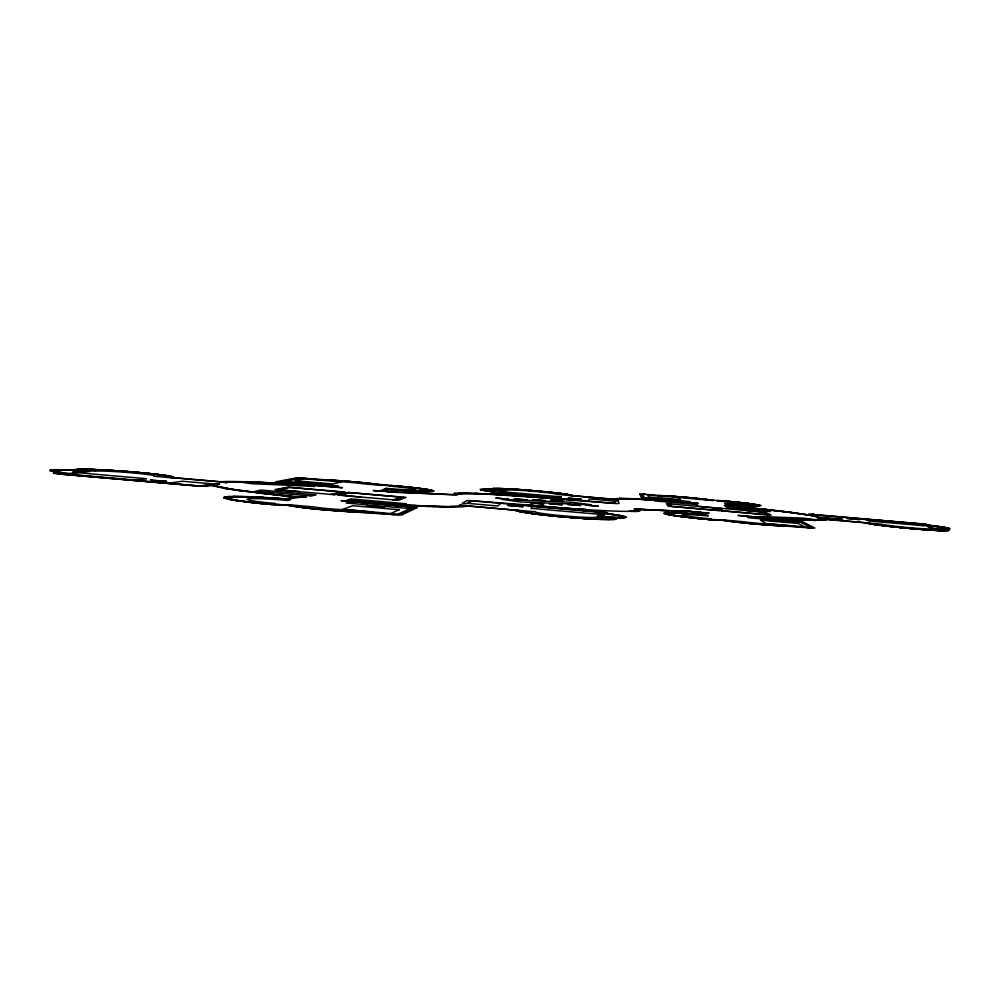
<?xml version="1.0" encoding="UTF-8"?>
<svg xmlns="http://www.w3.org/2000/svg" width="1000" height="1000" viewBox="0 0 1000 1000"><rect width="100%" height="100%" fill="white"/><g stroke="black" fill="none" stroke-linecap="round" stroke-linejoin="round"><path stroke-width="1.5" d="M588.688 501.112L589.075 498.9L614.087 501.075L614.375 503.35L562.388 499.438A90.438 4.263 4.9 0 0 478.638 493.713L464.462 493M690.95 502.587L689.862 501.55L643.512 497.525L644.013 498.512L698.337 503.4L674.2 501.262A108.275 4.625 5.1 0 0 611.812 499.05L556.763 494.4A24.55 1.037 4.9 0 0 533.25 491.325A24.55 1.037 4.9 0 0 507.887 490.15L493.2 488.762M491.262 488.825L493.35 488.438M480.812 489.6L487.575 489.3M417.325 507.512L402.062 514.8M415.188 507.337L399.775 514.587L393.225 514.3M494.55 489.038L494.6 489A37.912 1.613 4.9 0 1 531.9 490.65A37.912 1.613 4.9 0 1 569.963 495.387M500.95 503.3L497.7 505.988L468.162 503.413L472.337 500.812L607.413 512.663M505.375 491.112L506.312 490.425A32.6 1.412 4.9 0 0 483.038 489.787A32.6 1.412 4.9 0 0 502.95 492.812L504.038 492.1A16.675 0.725 4.9 0 1 498.925 491.188M494.925 492.812L495.75 492.163A34.825 1.512 4.9 0 1 499.162 489.837L501.112 489.7L491.287 488.837M172.7 477.575L170.863 476.525M289.15 483.888L287.512 483.913M373.537 503.2A129.2 6.662 4.6 0 0 412.5 505.387L454.288 506.962L433.837 506.675M616.325 519.175L604.212 517.125L608.237 517.5L614.688 518.675L596.112 517.05A30.488 1.613 4.9 0 1 565.125 516A30.488 1.613 4.9 0 1 535.388 511.763L516.862 510.15A49.125 2.6 4.9 0 0 564.75 517L568.062 517.388M826.787 519.587L825.863 519.837M405.737 497.438L398.55 500.288L396.3 500.2M403.787 497.262L396.525 500.112L337.262 495L348.762 492.375M392.925 499.913L401.625 497.175L350.175 492.7L341.55 495.213L360.863 497.113M172.7 477.575L173.512 477.8M767.125 509.862L793.525 512.762L790.562 512.312M388.812 489.45L383.888 491.075L394.137 492.1M668.312 510.763L634.012 509.025L668.363 510.737M392.7 485.763L388.975 485.763M391.15 485.55L389.513 485.737M285.663 505.062L303.188 507.65M278.025 481.938L282.6 482.512M276.163 481.775L283 482.55M784.55 518.862L815.5 520.45L799.525 519.5A121.762 5.175 5.1 0 1 797.163 519.412L784.55 518.862A106.587 4.562 5.1 0 1 764.237 517.675L738.062 515.425L799.6 521.025M339.237 495.125L348.5 492.45L405.737 497.413M616.312 519.175L614.625 519.462M343.625 492.025L334.188 494.688L275 489.575L288.762 487.15M330.525 494.475L341.4 491.925L290.05 487.463L279.363 489.8L299.188 491.525L298.525 491.688M625.45 517.425L621.8 515.85M239.775 490.775L262.838 493.175L223.787 488.25L239.762 490.775M279.212 504.637L273.238 504.712M811.025 527.762L808.462 527.663M271.725 504.438L275.5 503.462A34.487 2 4.4 0 1 247.525 498.975A34.487 2 4.4 0 1 287.262 500.412L290.7 499.525A55.575 3.225 4.4 0 0 226.663 497.212A55.575 3.225 4.4 0 0 271.725 504.438L265.663 504.025M661.012 498.5L672.763 499.55L661 498.525M334.188 486.95L338.188 485.938L283.188 481.15M285.175 498.938L293.55 496.825L260.062 493.188M625.45 517.425L623.2 517.663M224.7 496.95L223.575 497.413L223.988 497.987M277 489.7L288.425 487.212L345.562 492.163L333.9 494.762M493.2 488.762L505.012 488.762M639.788 494.062L645.65 494.475M808.812 514.25L919.938 523.787M86.137 470.588L82.562 470.588M313.962 485.45A129.175 6.65 4.6 0 0 289.137 483.888L246.788 481.688L267.8 482.938A149.887 7.8 4.6 0 1 271.225 483.088L287.188 483.9M276.175 481.775L296.5 477.863L303.225 478.312M224.725 496.95L228.025 496.587M401.912 514.837L394.562 514.675M949.55 528.825L947.738 527.913M76.5 469.688L80.075 469.438M205.938 486.325L211.9 485.55M53.425 471.488L61.188 472.675L53.412 473.162L57.975 473.875L199.237 486.037L215.662 483.638L219.662 483.988L213.825 485.112A129.2 6.662 4.6 0 0 227.275 488.212L228.175 488.375M825.85 519.837L824.15 520.05M477.812 493.688L465.062 493.812A106.325 5.025 4.9 0 0 463.775 493.875L463 493.925A106.175 5.025 4.9 0 0 461.962 494.012L458.5 494.012A90.438 4.263 4.9 0 0 457.312 494.963L394.387 492.125M458.837 493.95L455.288 493.612L453.663 494.65L395.225 492.163M564.062 508.3L572.95 508.8L524.338 504.712L543.325 506.6M626.888 498.512L619.3 498.413L647.175 499.712L635.4 498.825M168.125 483.325L182.288 481.225L212.4 483.85M719.262 510.625L668.4 506.2M55.812 473.237L59.625 473.913M949.35 528.862L947.575 528.938M205.9 486.337L199.412 486.062M613.675 499.162L618.075 499.75M201.8 485.962L198.4 485.887M610.413 498.875L619.913 498.537M793.425 512.775L811.075 515.312L808.85 514.275M713.375 519.5L722.825 520.4M666.488 503.625L714.287 507.788L717.625 510.462M78.875 469.8L79.225 469.762A46.875 2.288 4.3 0 1 133.675 472.188A46.875 2.288 4.3 0 1 170.538 477.475L220.525 481.875A131.237 6.763 4.6 0 1 313.562 485.337L342.55 487.738L278.375 482.088L298.125 478.038L302.538 478.263M468.525 506.225L462.75 506.613M80.288 470.438C94.2 470.462 65.65 469.812 77.55 469.275M454.462 493.3L459.45 493.038M430.55 491.337L432.337 490.9L428.988 489.862M432.275 491.5L434.113 491.05L432.113 490.288M614.587 519.462L612.288 519.6M824.137 520.05L814.875 520.288M720.088 500.875L717.763 500.675L718.662 500.725M82.05 470.625L78.213 470.438M432.25 491.5L431.35 491.562M430.538 491.337L420.712 491.337M947.9 530.737L949.05 530.075M647 499.738L648.125 499.712A106.587 4.562 5.1 0 1 674.85 501.375M700.7 512.375L694.788 511.987M228.062 496.575L229.587 496.5M929.137 525.288L927.9 525.212A34.862 1.438 5.4 0 1 938.213 528.612L947.575 528.938M499.162 489.825L496.962 489.712M812.588 527.962L799.613 521.025M947.875 530.737L945.413 530.788M623.2 517.663L607.712 517.337M431.312 491.562L428.212 491.613M493.375 488.438L494.275 488.413M462.738 506.613L453.688 506.788M229.638 496.5L233.35 496.413M658.487 495.788L658.525 495.788A29.225 1.125 5.1 0 1 684.925 497.337A29.225 1.125 5.1 0 1 713 500.513L674.6 497.175M77.588 469.275L78.963 469.237M700.713 512.375L709.163 513.062L703.812 512.75L706.112 514.95L700 514.388M233.35 496.662L225.85 497.688L236.312 500.412M612.25 519.6L608.212 519.637M80.087 469.438L92.45 469.562M667.712 512.75L663.688 513.212L665.225 514M233.363 496.662L246 496.775M459.462 493.038L464.45 493M79 469.237L79.75 469.225M494.3 488.413L497.262 488.413M731.688 506.163L767.188 509.55M812.562 527.962L808.1 527.625M79.787 469.225L81.438 469.212M226.788 481.525L219.188 481.675L174.55 477.788L173.212 476.75M233.4 496.413L234.412 496.413M318.012 479.862L318.075 479.862A34.725 1.575 4.6 0 1 353.2 481.887A34.725 1.575 4.6 0 1 382.238 485.45L363.4 483.812A17.763 0.812 4.6 0 0 336.863 481.512M226.812 481.525L240.075 481.625M450.213 506.375L450.6 506.375A129.2 6.662 4.6 0 0 464.263 505.875L459.487 505.062L518.875 510.55A47.088 2.487 4.9 0 0 567.1 517.087A47.088 2.487 4.9 0 0 612.663 518.5L612.663 518.5M668.388 512.737L669.75 512.737M792.075 526.425L791.25 526.163L814.862 528.075L801.737 521.275M234.462 496.413L235.525 496.413M943.838 530.612L948.2 529.825M81.487 469.212L83.312 469.225M427.463 491.613L428.175 491.613M235.588 496.413L237.887 496.425M622.762 498.85L622.5 498.85A106.587 4.562 5.1 0 0 613.85 499.15M731.6 506.163L724.3 505.525L729.05 505.825L726.663 504.075L731.825 504.562M58.825 469.725L50 470.4L53.412 471.488M81.85 470.625L81.925 470.637A43.412 2.15 4.2 0 0 61.388 472.688M58.837 469.725L70.7 470.062M426.662 491.6L427.413 491.613M371.9 512.725L392.25 514.225M608.162 519.637L600.55 519.462M943.825 530.612L942.588 530.588M83.362 469.225L85.35 469.25M750.863 505.737L759.562 505.513A36.562 1.425 5.1 0 1 725.5 503.963L724.587 503.325A22.7 0.875 5.1 0 0 745.7 504.275A22.7 0.875 5.1 0 0 721.688 501.3L720.825 500.712A36.562 1.425 5.1 0 1 759.525 505.487L748.587 503.587M669.788 512.737L670.512 512.75M426.613 491.6L424.938 491.575M237.95 496.425L241.75 496.488M670.55 512.75L671.312 512.75M944.75 530.775L939.613 530.513M756.338 506.025L760.863 505.538M85.412 469.25L86.438 469.263M497.3 488.413L501.15 488.512M671.363 512.762L673.037 512.8M86.487 469.263L87.55 469.288M240.1 481.625L246.9 481.788M658.162 495.45L663.512 495.75M942.575 530.588L941.175 530.562M424.012 491.55L424.888 491.575M241.8 496.488L245.975 496.6M787.2 526.175L808.2 527.825M87.613 469.288L89.9 469.35M787.188 526.175L748.525 523.4M487.575 489.3L490.85 489.412M423.05 491.525L423.963 491.55M755.675 506.012L751.213 505.838M475.087 493.363L570.363 499.625M673.088 512.8L673.95 512.825M423 491.525L419.938 491.425M626.912 498.512L635.388 498.825M89.963 469.35L91.125 469.387M246.025 496.775L248.812 496.863M433.775 506.675L428.988 506.512M91.188 469.387L93.663 469.6M420.688 491.337L418.675 491.262M686.737 511.15L689.887 511.325M246.025 496.613L248.975 496.712M690.075 511.512L668.15 510.662M674 512.825L674.912 512.85M427.75 506.475L428.95 506.512M92.425 469.438L94.9 469.65M93.675 469.475L97.475 469.75M501.2 488.512L507.875 488.9M248.837 496.863L250.263 496.912M674.963 512.85L676.925 512.925M427.7 506.475L414.062 505.462M397.675 492.5L392.625 492.15A129.2 6.662 4.6 0 0 383.825 491.262L375.962 490.825M521.45 504.95L527.025 505.163M249.025 496.712L251.75 496.975M597.9 519.212L614.675 518.763A49.125 2.6 4.9 0 1 564.75 517L563.013 516.962M600.487 519.462L594.05 519.038M95 469.525L100.15 469.862M417.612 491.225L419.888 491.425M939.6 530.513L937.9 530.438M940.975 530.688L937.312 530.525M490.863 489.412L496.012 489.663M416.525 491.175L418.775 491.375M250.575 496.775L253.275 497.038M596.65 519.163L597.888 519.212M70.7 470.062L78.2 470.438M676.975 512.925L680.2 513.075M252.1 496.838L254.812 497.1M97.737 469.65L101.525 469.938M750.85 505.737L748.375 505.613M415.387 491.125L417.625 491.337M681.375 513.25L665.512 513.387L668.363 514.462M416.5 505.85L400.55 505.075M394.375 514.663L350.55 511.788M414.237 491.062L416.45 491.275M564.462 499.6L562.962 499.487M253.762 496.912L257.975 497.25M937.887 530.438L931.963 530.125M595.275 519.237L596.575 519.3M663.512 495.75L674.137 496.4M504.9 488.663L506.9 488.85M100.575 469.775L104.35 470.075M751.162 505.838L745.625 505.462M255.387 496.987L259.587 497.337M595.2 519.237L591.312 518.9M413.05 491.012L415.25 491.225M606.85 517.288L606.237 517.688L607.325 517.85M102.075 469.85L103.5 469.925M644.938 499.375L667.725 500.75M411.838 490.95L414.012 491.163M200.012 486.1L211.775 484.963A131.237 6.763 4.6 0 0 295.6 496.9L287.225 499.162L282.013 498.688L285.663 499.1M680.263 513.075L682.487 513.3M937.262 530.513L935.25 530.413M258.675 497.15L266.25 497.713M593.787 519.163L589.9 518.825M506.925 488.762L509.925 489.012M103.55 469.925L107.238 470.238M412.788 491.1L408.05 490.737M681.413 513.138L683.612 513.362M259.613 497.337L262.887 497.512M507.975 488.825L514.263 489.275M330.538 480.15L303.962 478.375M105 470.012L108.713 470.312M748.475 505.7L744.663 505.412M411.5 491.025L405.412 490.575M786.762 519.263L772.175 518.387M398.062 504.938L400.513 505.075M398.025 504.938L383.1 504.062L410.625 506.463M509.938 489.012L513.15 489.2M330.55 480.15L333.2 480.312M759.275 508.762L757.962 508.738L771.475 510.025M287.525 483.587L305.6 484.7L282.25 482.675M682.588 513.2L684.775 513.425M934.175 530.35L935.2 530.413M300.963 497.163L285.725 499.237M588.462 518.737L590.913 519.012M350.538 511.775L314.3 508.913M108.05 470.175L114.75 470.688M80.55 470.45L82.35 470.575M683.8 513.275L685.962 513.5M262.913 497.512L264.562 497.612M589.462 518.925L587 518.65M333.212 480.312L334.288 480.375M109.6 470.275L120.925 471.112M814.275 514.612L812.05 514.55L817.938 517.25L811.5 515.65A106.587 4.562 5.1 0 0 792.225 512.812L791.2 512.675M406.75 490.65L408.038 490.737M685.037 513.337L687.175 513.562M200.1 486.225L196.938 485.887M933.062 530.288L934.112 530.35M302.213 478.25L279.85 482.113L282.062 482.562M745.537 505.538L739.488 505.062M334.3 480.375L342.262 480.913M615.363 503.5L618.913 503.55L618.475 501.125L615.15 500.825L615.475 503.263L612.425 503.125M406.1 490.712L404.075 490.487M686.263 513.413L690.95 513.812M930.863 530.05L933 530.275M265.663 497.55L274.9 498.288M587.888 518.837L584 518.462M744.5 505.475L738.388 504.988M374.462 483.975L391.238 485.475M687.55 513.5L692.237 513.9M930.75 530.138L931.862 530.212M586.5 509.775L588.225 509.888L584.9 509.462A90.438 4.263 4.9 0 1 571.888 508.575M300.238 496.875L306.212 497.35L293.837 496.6A129.2 6.662 4.6 0 1 263.35 493.275L262.75 493.212M267.438 497.663L271 497.887M584.812 518.638L586.3 518.737M513.562 489.15L515.4 489.338M114.763 470.688L119.375 471M404.7 490.625L402.713 490.4M929.75 529.987L930.85 530.05M584.3 509.637L586.462 509.775M199.188 486.163L198.35 486.112M584.725 518.638L579.35 518.15M514.75 489.225L517.712 489.5M389.625 485.737L382.775 485.15M614.825 503.475L499.85 493.35C496.175 493.6 496.962 490.95 493.338 492.713M401.325 490.312L403.312 490.525L400.425 490.337M928.6 529.9L930.688 530.138M584.263 509.625L575.262 509.012M583.975 518.462L580.913 518.263M271.025 497.887L274.6 498.137M278.387 504.425L271.35 504.55M393.675 514.325L397.463 514.388L413.062 507.125L409.162 506.575M517.163 489.387L518.9 489.575M399.938 490.213L401.312 490.3M691.5 513.75L694.887 514.087M927.425 529.825L929.488 530.05M712.487 500.275L713.375 500.312L712.663 500.175M518.4 489.475L522.513 489.837M398.537 490.112L400.337 490.325M926.225 529.738L928.263 529.975M737.275 504.913L739 505.1M519.637 489.562L520.85 489.65M388.188 489.312L382.175 491A131.237 6.763 4.6 0 1 393.375 492.125L394.725 492.262M397.113 490.012L398.875 490.225M120.75 471L122.475 471.225M122.362 471.112L124.075 471.238M927.038 529.888L923.763 529.562M692.938 513.862L697.588 514.288M575.212 509.012L572.85 508.85M579.9 518.312L574.55 517.8M274.662 498.137L281.95 498.675L278.438 498.537M274.925 498.288L276.462 498.263M644.737 494.35C640.075 493.425 645.175 500.275 648.062 499.038M674.137 496.4L676.475 496.575M737.837 505.012L735.013 504.738M520.875 489.65L523.75 489.925M813.363 514.475L810.5 514.362L813.587 515.862L812.95 515.75A108.275 4.625 5.1 0 0 730.913 505.975L728.112 504.225L728.975 504.263A35.05 1.363 5.1 0 0 757.862 505.275A35.05 1.363 5.1 0 0 720.925 500.775L711.475 500.112M342.275 480.913L347.575 481.312M397.4 490.125L394.263 489.8M925.775 529.8L922.513 529.462M695.65 514.05L697.087 514.163M198.175 486.1L195.95 485.913M578.212 518.188L574.95 517.95M276.675 498.413L278.288 498.4M278.7 504.45L287.638 505.225L272.137 504.325A53.263 3.088 4.4 0 1 228.575 497.525A53.263 3.088 4.4 0 1 285.3 499.2L285.575 499.225M736.663 504.925L733.85 504.65M302.438 478.1L319.212 479.7M394.5 489.9L395.913 490.012M124.05 471.337L130.525 471.737M716.237 519.725L715.537 520.05M658.625 495.55L645.562 494.363C639.288 491.8 641.838 499.688 646.325 498.738M676.488 496.575L683.825 497.163M523.413 489.837L524.987 490.025M813.2 514.388L814.725 514.587M302.987 478.137L303.812 478.2M921.838 529.5L919.163 529.288M923.162 529.6L919.938 529.263M392.812 489.688L394.45 489.9L391.375 489.575M698.487 514.263L701.725 514.612M697.113 514.163L698.962 514.388M125.612 471.45L127.15 471.575M574.862 517.938L569.663 517.413M393.575 514.612L391.912 514.475M732.688 504.562L734.262 504.75M524.7 489.938L526.225 490.125M526 490.037L530 490.425M391.5 489.675L389.925 489.462M127.275 471.488L128.925 471.613M563.962 508.3L556.712 507.725M573.175 517.812L566.375 517.137M733.05 504.65L730.325 504.375M527.3 490.138L536.462 490.913M347.587 481.312L350.538 481.562M918.625 529.163L919.925 529.263M703.3 514.738L704.3 514.788L701.737 512.575A108.275 4.625 5.1 0 1 690.775 511.5M474.425 501.05L470.763 500.9L466.188 503.713L462.238 503.375L466.887 500.588L468.888 500.525L530.188 505.2A92.263 4.35 4.9 0 0 637.863 509.4L691.2 511.463A106.587 4.562 5.1 0 0 699.837 512.312M938.65 528.737L946.513 529.675M391.125 485.462L395.712 485.863M917.312 529.05L919.125 529.288M388.275 489.237L388.375 489.237A41.562 1.913 4.7 0 0 430.462 490.875A41.562 1.913 4.7 0 0 393.862 485.863M388.488 489.338L389.913 489.538M130.262 471.812L132.137 471.875M715.812 520.163L717.1 519.9M556.625 507.713L549.312 507.113M350.55 481.562L365.85 482.987M915.975 528.95L917.75 529.175M388.5 489.25L385.312 489.1L379.825 490.825L373.175 490.588L375.763 490.625M715.638 520.15L712.337 519.688A42.775 2.025 5.1 0 1 667.55 513.837A42.775 2.025 5.1 0 1 703.413 514.837M131.8 471.938L141.475 472.688M683.838 497.163L686.325 497.388M914.925 528.938L910.75 528.562M916.35 529.05L910.55 528.475M303.575 478.35L304.212 478.325M716.025 519.625L726.95 520.862M714.062 520.013L712.6 519.888M546.35 506.863L549.225 507.1M133.338 472.075L142.262 472.863M196.3 485.838L197.15 485.788M719.562 500.538L725.562 501.075M675.438 501.35L646.9 498.938M919.425 523.612L920.288 523.812M919.712 523.7L812.65 514.438L818.162 516.95L842.763 519.087L836.612 516.512M618.237 499.825L571.75 495.562A39.55 1.688 4.9 0 0 533.812 490.75A39.55 1.688 4.9 0 0 492.962 488.85M794.2 520.375L763.65 517.725L765.013 517.825A108.275 4.625 5.1 0 0 825.2 519.4L881.388 524.138A25.612 1.075 5.4 0 0 910.688 527.8A25.612 1.075 5.4 0 0 931.725 528.513L947.125 529.85A41.275 1.737 5.4 0 1 913.288 528.713A41.275 1.737 5.4 0 1 866.012 522.8L817.788 518.438L823.325 519.312A106.587 4.562 5.1 0 1 811.812 519.938M574.525 499.913L495.012 492.837M794 520.288L796.188 520.487M392.688 485.675L397.088 485.988M712.513 519.888L711.45 518.862A27.7 1.312 5.1 0 1 682.35 515A27.7 1.312 5.1 0 1 708.3 515.938L707.375 515.087A44.625 2.112 5.1 0 0 665.562 513.575A44.625 2.112 5.1 0 0 712.45 519.788L704.85 519.188L706.475 519.25M543.375 506.6L546.275 506.85M516.763 504.637L601.962 511.962L605.975 512.638L606.125 513.562A41.275 2.125 5 0 1 606.225 517.25M196.688 485.75L60.85 473.913C48.888 472.788 73.012 473.675 58.963 472.55M59.513 474.025L195.812 485.9M417.3 507.425L341 500.625L374.062 503.35A131.237 6.763 4.6 0 0 466.925 506L516.875 510.238M686.338 497.388L688.825 497.612M533.8 490.75L537.762 491.037M764.488 512.075L771.162 515.125L721.825 510.825L718.375 508.137M714.2 507.713L715.9 507.925L719.3 510.613M498.6 489.387L499.55 489.487L498.612 489.462M941.05 529.275L936.663 528.513L938.475 528.713M670.1 506.413L668.1 503.775M721.925 510.913C719.912 511.312 714.388 507.2 718.275 508.062L764.638 512.163L769.475 514.975M83.737 470.225L86.188 470.538M564.712 516.987L561.3 516.8M723.2 500.863L724.35 500.962M920.037 523.663L921.312 523.787M909.188 528.35L910.7 528.562M396.8 486.037L398.537 486.112M709.438 519.612L707.938 519.475M219.838 481.938L227.075 482.7L223.35 482.013A129.175 6.65 4.6 0 1 249.65 482.137M269.875 504.275L261.95 503.675M688.838 497.612L696.637 498.363M725.512 501.125L729.2 501.413M537.575 491.087L541.688 491.4M940.85 529.263L940.125 529.188M909.325 528.438L903.6 527.9M398.15 486.163L401.287 486.375M561.425 516.7L559.562 516.65L561.213 516.8M726.85 501.188L727.987 501.3M646.95 498.938L647.775 498.888M538.825 491.2L546.65 491.887M399.5 486.287L402.663 486.5M141.488 472.688L146 473.113M557.9 516.487L559.788 516.55M647.175 498.888L646.3 498.875M904.95 528.025L906.388 528.162M703.3 519.038L705 519.1M142.287 472.863L147.45 473.263M558.162 516.4L556.175 516.325L557.812 516.475M730.15 501.562L731.587 501.637M729 501.45L730.387 501.525M920.612 523.85L925.075 524.325M699.262 512.413L702.513 514.587M498.263 493.275L497.05 493.237M402.163 486.538L404.075 486.637M703.525 518.962L700.2 518.737M554.538 516.163L556.55 516.25M264.462 503.762L260.125 503.5M731.287 501.675L732.763 501.763M646.725 498.85L641.888 498.288M544.2 491.637L545.413 491.763M900.75 527.625L902.3 527.7M902.1 527.75L903.675 527.837M795.062 520.538L796.85 520.562M694.762 511.975L690.362 511.538M403.475 486.662L405.375 486.775M702.05 518.825L698.737 518.587M553.362 515.938L554.938 516.087M554.438 516.15L551.213 515.837M410.637 506.587L415.175 507.262M732.425 501.788L733.938 501.875M865.987 522.863L868.175 523.125M900.938 527.562L899.312 527.475L900.675 527.612M405.4 486.775L408.025 487.038M404.762 486.788L409.325 487.175M748.512 523.4L743.512 522.888M601.087 512.075L607.85 513.688M146.525 473.275L150.238 473.537M553.337 515.925L547.975 515.5M260.038 503.488L254.812 502.95M733.55 501.9L735.1 502M865.812 522.913L868.413 523.175A39.562 1.663 5.4 0 0 914.912 528.775A39.562 1.663 5.4 0 0 945.45 529.7L945.225 529.637M897.913 527.337L899.587 527.425M546.125 491.9L547.875 492.013M699.137 518.525L691.413 517.812M698.662 518.575L695.675 518.263M260.95 503.425L255.875 502.9M734.675 502.013L736.25 502.113M921.575 523.875L927.887 525.15L925.337 524.388M898.238 527.288L896.462 527.188M547.938 492.013L549.087 492.137M547.3 492.025L550.275 492.262M795.4 520.575L798.25 520.975L811.087 527.725M147.9 473.413L151.65 473.688M549.55 515.662L551.138 515.825M314.288 508.9L309.225 508.363M736.875 502.238L738.512 502.35M735.775 502.125L737.387 502.238M698.05 498.512L703.35 499.087M921.237 523.913L926.762 524.475M940.3 529.138L938.325 528.65M895.113 527.038L896.9 527.15M796.213 520.575L801.462 521.188M408.562 487.175L410.637 487.312M365.863 482.987L370.85 483.537M737.95 502.35L740.713 502.587M895.575 527.013L889.737 526.45M549.612 492.262L551.45 492.388M497.8 493.225L493.387 492.725M743.512 522.888L737.575 522.225M548.65 515.45L544.812 515.15M546.375 515.325L547.888 515.487M150.575 473.688L158.025 474.4M739.013 502.463L741.787 502.713M894.262 526.875L888.438 526.312M550.737 492.388L552.6 492.512M409.787 487.312L413.062 487.575M694.875 518.088L689.963 517.65M255.85 502.9L236.812 500.712M254.725 502.938L248.175 502.2M551.85 492.512L555.938 492.887M796.7 520.625L801.812 522.4L748.475 517.762L746.438 516.362M410.988 487.438L428.975 489.862M544.725 515.15L543.263 514.987M151.862 473.825L160.075 474.787M741.087 502.7L742.837 502.825M552.938 492.625L558.05 493.137M413.125 487.587L414.275 487.713M544.15 514.963L545.612 515.125M742.1 502.812L743.875 502.95M771.488 510.037L783.825 511.475M690.763 517.638L680.875 516.55M414.338 487.713L416.613 487.975M544.125 514.95L540.2 514.637M309.212 508.363L303.2 507.65M743.1 502.925L744.887 503.062M703.775 499.137L710.088 499.925M711.688 500.138L711.762 500.15A31.225 1.2 5.1 0 0 659.175 495.6M887.125 526.163L889.163 526.312M689.438 517.487L678.538 516.25M542.663 514.788L537.3 514.288M744.062 503.038L746.85 503.288M885.913 526.013L887.938 526.175M556 492.9L557.013 493.013M737.575 522.225L731.65 521.5M382.15 485.087L382.238 485.1A37.1 1.688 4.6 0 0 320.2 479.712M933.213 525.837L935.537 526.112M933.2 525.837L927.95 525.225M886.737 526.025L883.5 525.725M884.7 525.875L885.875 526.013M416.675 487.987L419.913 488.375M371.8 483.65L374.45 483.975M745.025 503.15L748.713 503.525M557.075 493.1L560.05 493.375M539.837 514.462L534.587 513.95M158.088 474.412L160.375 474.688M783.838 511.475L788.662 512.075M882.312 525.588L884.388 525.75M493.225 491.838L492.362 491.737M607.562 513.775L610.237 514.113M247.975 502L245.1 501.637M935.55 526.112L947.738 527.913M746.85 503.363L747.725 503.475M883.25 525.612L876.838 524.875M882.25 525.575L878.938 525.163M558.05 493.225L558.987 493.338M747.738 503.475L749.6 503.638M788.675 512.075L790.55 512.312M559 493.338L561.013 493.5M537.112 514.125L531.962 513.612M160.438 474.7L163.625 475.112M491.512 491.625L480.825 489.675M419.963 488.387L420.95 488.512M749.65 503.638L751.3 503.85M559.913 493.45L568.987 494.812M561.062 493.512L561.938 493.625M731.637 521.5L726.95 520.862M421 488.512L421.95 488.638M610.237 514.113L612.263 514.375M160.087 474.787L166.525 475.7M245.075 501.637L236.337 500.412M455.288 493.612L454.113 493.425M561.987 493.625L567.55 494.412M680.875 516.438L672.275 515.188M422 488.65L424.762 489.025M534.525 513.8L530.7 513.438M751.35 503.862L753.637 504.175M878.988 525.062L875.238 524.55M612.263 514.375L621.8 515.85M710.088 499.925L711.325 500.087M677.425 516.1L678.475 516.237M876.787 524.875L874.875 524.612M163.675 475.112L167.387 475.65M676.35 515.95L677.375 516.087M532.087 513.475L525.712 512.537M529.487 513.275L530.638 513.425M874.825 524.6L873.05 524.35M676.287 515.938L674.312 515.662M529.425 513.263L521.337 512M753.675 504.175L755.688 504.475M424.812 489.025L426.463 489.275M875.225 524.55L867.913 523.312M873.012 524.338L869.175 523.737M674.262 515.65L672.425 515.375M235.6 500.525L236.737 500.7M426.5 489.275L427.25 489.387M235.538 500.525L232.3 500M672.387 515.363L670.713 515.1M427.287 489.4L431.637 490.175M167.438 475.662L169.75 476.037M567.587 494.425L570.475 494.913M756.338 504.575L757.438 504.762M525.7 512.525L516.875 510.412M166.537 475.7L170.863 476.525M672.262 515.188L668.363 514.462M669.925 514.963L670.675 515.087M757.463 504.762L760.85 505.525M669.175 514.837L669.887 514.963M224.488 488.2L219.925 487.375M232.237 499.988L229.488 499.487M169.788 476.037L172.25 476.512M669.137 514.825L667.212 514.462M521.3 511.987L519.788 511.7M867.875 523.5L866.8 523.3M218.825 487.163L219.913 487.375M570.5 494.925L572.112 495.275M568.987 494.812L571.763 495.65L570.075 495.425M229.438 499.475L227.9 499.162M519.75 511.688L517.275 511.15M218.812 487.15L211.912 485.55M866.775 523.288L865.875 523.1M607.438 512.675L608.05 513.713L606.15 513.587M666.612 514.338L665.238 514M227.862 499.15L224 498M172.275 476.525L173.2 476.737M865.85 523.088L865.2 522.925M517.25 511.15L516.35 510.9M948.213 529.825L949.038 530.075M926.825 524.5L929.338 525.312M572.425 495.363L573.175 495.637M516.325 510.9L514.875 510.262M640.05 509.7C641.938 512.587 630.188 511.2 629.175 511.138A90.438 4.263 4.9 0 0 636.712 509.513L636.475 509.412M746.812 510.538L763.138 512.1L767.65 514.738L723.4 510.887L720.1 508.363L720.987 508.3M641.762 498.237L639.763 494.087M455.55 494.85L455.5 494.812A92.263 4.35 4.9 0 1 562.675 499.375M729.675 504.387L732.663 506.213A106.587 4.562 5.1 0 1 757.438 508.713M718.688 500.725L717.188 500.575M696.538 506.175L712.763 507.725L715.837 510.238L671.65 506.4L669.788 503.988L670.75 503.938M666.462 503.638L668.363 506.188M931.775 526.975A16.688 0.688 5.4 0 1 928 527L931.25 528.05A32.625 1.338 5.4 0 0 947.75 528.462A32.625 1.338 5.4 0 0 920.837 524.575L923.713 525.562A16.688 0.688 5.4 0 1 931.8 526.862M498.938 491.075A16.675 0.725 4.9 0 1 505.387 491.112M790.662 526.213A38.938 1.863 5.2 0 1 723.925 520.4M370.675 512.475A48.312 2.85 4.5 0 1 288.2 505.275M604.475 515.312A19.762 1.013 5 0 1 597.55 515.425L597.638 516.562A38.638 1.988 5 0 0 623.288 516.912A38.638 1.988 5 0 0 597.863 512.825L597.663 513.888A19.762 1.013 5 0 1 604.487 515.2M508.45 499.15L495.775 498.075L508.45 499.175M508.038 505.425L522.913 506.712L508.038 505.425M596.487 511.975L596.337 514.025L530.95 508.338L532.513 506.413L596.487 511.975M320.875 483.625L306.775 482.525L320.875 483.625M859.5 519.562L846.988 518.4L859.5 519.562M561.112 496.863L560.3 498.363L503.512 493.425L505.387 492.025L561.112 496.863M598.275 506.188L585.688 505.087L598.275 506.188M782.663 521.45L768.888 520.225L782.663 521.45M384.025 507.3L367.113 505.975L384.025 507.3M580.462 505.475L567.775 504.4L580.462 505.475M581.287 499.3L568.35 498.175L581.287 499.3M562.087 504.738L549.275 503.663L562.087 504.738M563.025 501.45L550.688 500.375L563.025 501.45M166.55 481.362L150.5 480.175L166.55 481.362M543.6 504L530.65 502.875L543.6 504M545.237 500.712L532.788 499.65L545.237 500.712M414.575 507.125L411.262 508.675L346.138 503L350.575 501.538L414.575 507.125M399.125 509.738L390.662 513.513L342.638 509.325L353 505.712L399.125 509.738M526.9 499.95L514.338 498.888L526.9 499.95M406.337 503.762L403.35 505.05L347.05 500.138L350.887 498.925L406.337 503.762M386.1 488.35L384.137 488.975A43.35 2 4.7 0 0 432.05 491.125A43.35 2 4.7 0 0 394.05 485.8L392.25 486.375A26.9 1.238 4.7 0 1 415.812 489.675A26.9 1.238 4.7 0 1 386.1 488.35M315.763 494.825L311.175 496.037L255.562 491.188L261.012 490.05L315.763 494.825M341.225 481.938L332.713 483.988L295.138 480.725L304.825 478.775L341.225 481.938M146.163 478.663L135.538 480.062L66.825 474.075L79.013 472.812L146.163 478.663M790.95 525.837L790.913 525.837A36.45 1.737 5.2 0 1 758.637 524.225A36.45 1.737 5.2 0 1 722.35 519.875L742.425 521.613A18.65 0.887 5.2 0 0 770.775 524.075L790.95 525.837M76.175 472.85L69.763 473.475A40.625 2.013 4.2 0 1 54.337 470.15A40.625 2.013 4.2 0 1 90.575 471.35L84.787 471.962A20.787 1.037 4.2 0 0 72.737 471.975A20.787 1.037 4.2 0 0 76.2 472.85M373.288 512.087L373.212 512.1A45.213 2.675 4.5 0 1 326.425 509.862A45.213 2.675 4.5 0 1 288.562 504.7L313.375 506.863A23.125 1.363 4.5 0 0 348.387 509.913L373.288 512.087M816.65 519.825L772.938 518.212L759.587 516.5L803.337 518.15L816.65 519.825M591.025 504.812L520.825 501.975L502.312 499.412L572.425 502.312L591.025 504.812M314.538 486.425L251.125 483.65L240.113 481.987L303.375 484.787L314.538 486.425M678.375 497.55L647.475 494.862L648.675 496.95L680.425 499.7L678.375 497.55M696.225 503.638L654.175 499.988L654.762 500.913L697.288 504.613L696.225 503.638M768.462 510.462L726.038 506.775L727.525 507.85L770.487 511.575L768.462 510.462M917.625 523.8L864.1 519.15L868.85 520.975L923.35 525.712L917.625 523.8M798.238 523.475L760.6 520.2L765.837 523.587L804.737 526.975L798.238 523.475M95.162 471.15L77.275 469.588A48.913 2.387 4.3 0 1 136.387 472.325A48.913 2.387 4.3 0 1 171.663 477.812L153.75 476.25A30.35 1.475 4.3 0 0 131.925 472.837A30.35 1.475 4.3 0 0 95.162 471.15"/></g></svg>
